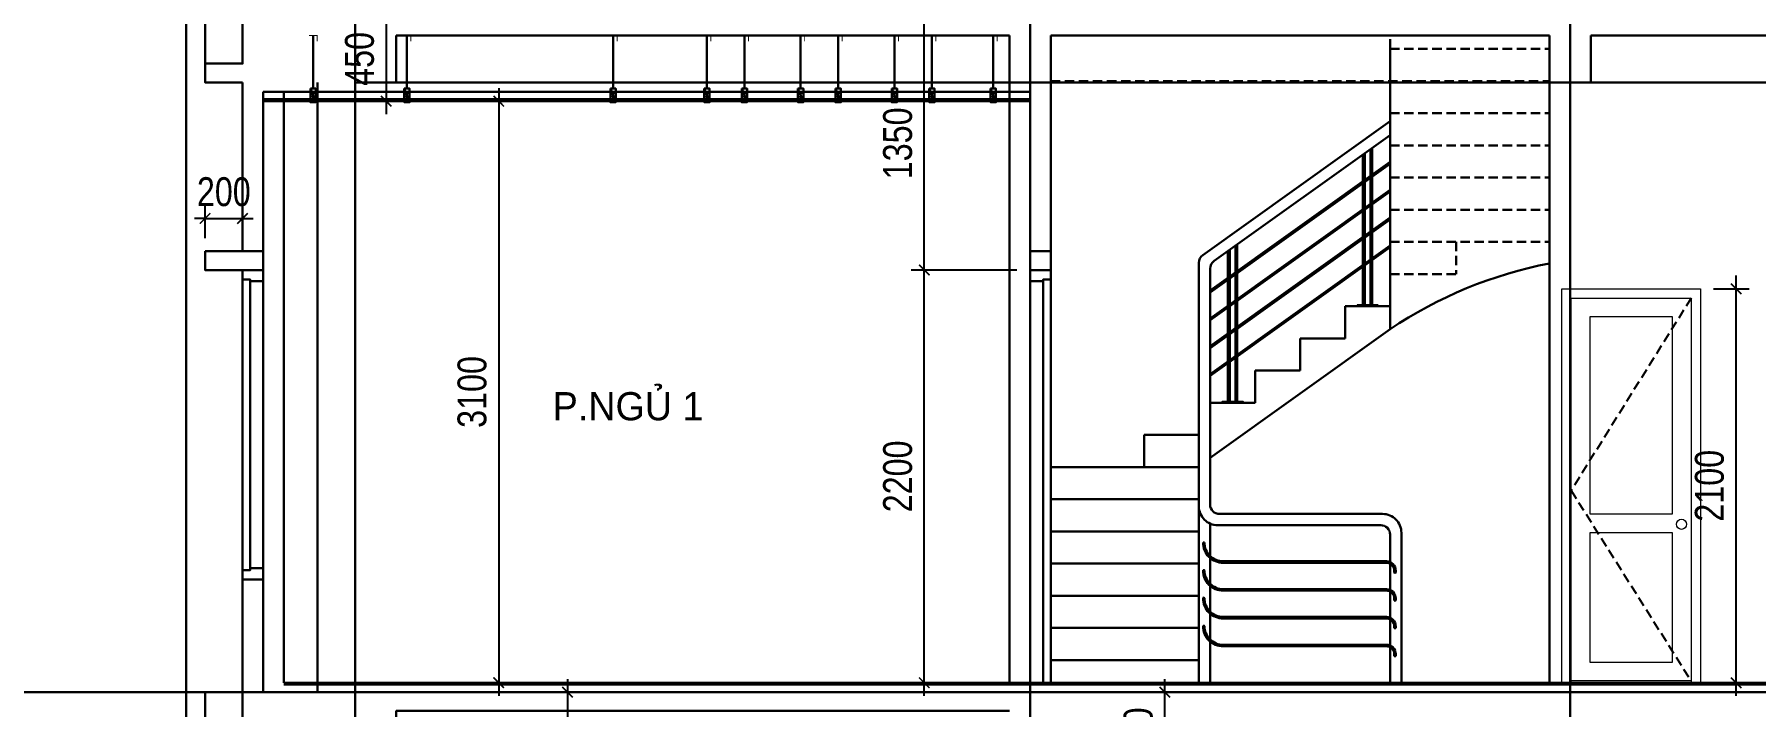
# Model space of a CAD drawing. Header units: millimetres. Extents: x -82962 to 19744, y -138000 to 4535.
# Drawn here: x -39066 to -29887, y -53714 to -50132 of the extents above; entities that cross this region are included whole.
import ezdxf

# ---------------------------------------------------------------- set-up
doc = ezdxf.new("R2010")
doc.units = ezdxf.units.MM
doc.header["$LTSCALE"] = 1000
doc.header["$MEASUREMENT"] = 0
doc.header["$PDMODE"] = 3
doc.linetypes.add('HIDDEN', pattern=[0.375, 0.25, -0.125])
doc.layers.get('0').update_dxf_attribs({"lineweight": 30})
doc.layers.get('DEFPOINTS').update_dxf_attribs({"color": 4, "lineweight": 30})
doc.layers.add('CCA - DOOR', color=34, linetype='Continuous', lineweight=20)
doc.layers.add('THAY', color=4, linetype='Continuous', lineweight=30)
doc.layers.add('net-vatlieu', color=250, linetype='Continuous')
doc.styles.add('A2', font='VnAvantH.TTF')
doc.styles.add('dim', font='arial.ttf', dxfattribs={"width": 0.8})
doc.dimstyles.new('1-100-100', dxfattribs={"dimscale": 0, "dimtxt": 2.2, "dimasz": 0.8, "dimexe": 1, "dimexo": 1, "dimgap": 0.9, "dimtad": 1, "dimdec": 0, "dimzin": 0, "dimdsep": 46, "dimtxsty": 'dim', "dimblk1": 'ARCHTICK', "dimblk2": 'ARCHTICK', "dimsah": 1, "dimcen": 1, "dimdle": 1, "dimclrd": 256, "dimclre": 256, "dimclrt": 1, "dimadec": 0, "dimazin": 0, "dimtfac": 0.0001, "dimtdec": 0, "dimtix": 1, "dimtmove": 2, "dimatfit": 3, "dimldrblk": 'DOT', "dimfxl": 100, "dimtolj": 1, "dimtzin": 0, "dimarcsym": 0})

# ---------------------------------------------------------------- blocks, each defined once
blk = doc.blocks.new('dwc')
at = {"layer": 'CCA - DOOR', "ltscale": 0.2}
blk.add_line((-62556.9, -128371.1), (-63196.9, -128371.1), dxfattribs=at)
for points in [[(-63246.9, -126281.1), (-62506.9, -126281.1), (-62506.9, -128381.1), (-63246.9, -128381.1)], [(-63196.9, -126331.1), (-62556.9, -126331.1), (-62556.9, -128381.1), (-63196.9, -128381.1)], [(-62656.9, -126431.1), (-63096.9, -126431.1), (-63096.9, -127481.1), (-62656.9, -127481.1)], [(-62656.9, -127581.1), (-63096.9, -127581.1), (-63096.9, -128271.1), (-62656.9, -128271.1)]]:
    blk.add_lwpolyline(points, close=True, dxfattribs=at)
blk.add_circle((-62607.8, -127536.5), 26.9, dxfattribs=at)
at = {"layer": 'net-vatlieu', "linetype": 'HIDDEN', "ltscale": 0.2}
blk.add_lwpolyline([(-62556.9, -126331.1), (-63196.9, -127356.1), (-62556.9, -128371.1)], dxfattribs=at)
blk = doc.blocks.new('_ARCHTICK')
at = {"color": 0, "linetype": 'ByBlock', "const_width": 0.15}
blk.add_lwpolyline([(-0.5, -0.5), (0.5, 0.5)], dxfattribs=at)
blk = doc.blocks.new('*D55')
at = {"layer": 'DEFPOINTS', "color": 0, "ltscale": 0.2, "transparency": 16777216}
for p in [(-36841.7, -53637.7), (-36841.7, -54327.7), (-36222.6, -54327.7)]:
    blk.add_point(p, dxfattribs=at)
at = {"layer": 'THAY', "lineweight": -2, "ltscale": 0.2, "transparency": 16777216}
for p, q in [((-36222.6, -53567.7), (-36222.6, -54397.7)), ((-36771.7, -53637.7), (-36152.6, -53637.7)), ((-36771.7, -54327.7), (-36152.6, -54327.7))]:
    blk.add_line(p, q, dxfattribs=at)
at = {"layer": 'THAY', "lineweight": -2, "ltscale": 0.2, "transparency": 16777216, "xscale": 56.00000000000021, "yscale": 56.00000000000021, "zscale": 56.00000000000021}
for p, rotation in [((-36222.6, -53637.7), 90), ((-36222.6, -54327.7), 270)]:
    blk.add_blockref('_ARCHTICK', p, dxfattribs=dict(at, rotation=rotation))
at = {"layer": 'THAY', "color": 1, "ltscale": 0.2, "transparency": 16777216, "insert": (-36364.2, -53982.7), "char_height": 154, "attachment_point": 5, "rotation": 90, "style": 'dim'}
blk.add_mtext('\\A1;690', dxfattribs=at)
blk = doc.blocks.new('_DOT')
at = {"color": 0, "linetype": 'ByBlock', "ltscale": 10}
blk.add_line((-0.5, 0), (-1, 0), dxfattribs=at)
at = {"color": 0, "linetype": 'ByBlock', "ltscale": 10, "const_width": 0.5}
blk.add_lwpolyline([(-0.25, 0, 1), (0.25, 0, 1)], format="xyb", close=True, dxfattribs=at)
blk = doc.blocks.new('*D58')
at = {"layer": 'DEFPOINTS', "color": 0, "ltscale": 0.2, "transparency": 16777216}
for p in [(-34320.1, -51387.7), (-33755.8, -51387.7), (-33865.8, -53587.7)]:
    blk.add_point(p, dxfattribs=at)
at = {"layer": 'THAY', "lineweight": -2, "ltscale": 0.2, "transparency": 16777216}
for p, q in [((-33825.8, -51387.7), (-34390.1, -51387.7)), ((-34320.1, -53657.7), (-34320.1, -51317.7)), ((-33935.8, -53587.7), (-34390.1, -53587.7))]:
    blk.add_line(p, q, dxfattribs=at)
at = {"layer": 'THAY', "lineweight": -2, "ltscale": 0.2, "transparency": 16777216, "xscale": 56.00000000000021, "yscale": 56.00000000000021, "zscale": 56.00000000000021}
for p, rotation in [((-34320.1, -51387.7), 90), ((-34320.1, -53587.7), 270)]:
    blk.add_blockref('_ARCHTICK', p, dxfattribs=dict(at, rotation=rotation))
at = {"layer": 'THAY', "color": 1, "ltscale": 0.2, "transparency": 16777216, "insert": (-34461.7, -52487.7), "char_height": 154, "attachment_point": 5, "rotation": 90, "style": 'dim'}
blk.add_mtext('\\A1;2200', dxfattribs=at)
blk = doc.blocks.new('*D59')
at = {"layer": 'DEFPOINTS', "color": 0, "ltscale": 0.2, "transparency": 16777216}
for p in [(-34320.1, -50037.7), (-33865.8, -50037.7), (-33755.8, -51387.7)]:
    blk.add_point(p, dxfattribs=at)
at = {"layer": 'THAY', "lineweight": -2, "ltscale": 0.2, "transparency": 16777216}
for p, q in [((-34320.1, -51457.7), (-34320.1, -49967.7)), ((-33935.8, -50037.7), (-34390.1, -50037.7)), ((-33825.8, -51387.7), (-34390.1, -51387.7))]:
    blk.add_line(p, q, dxfattribs=at)
at = {"layer": 'THAY', "lineweight": -2, "ltscale": 0.2, "transparency": 16777216, "xscale": 56.00000000000021, "yscale": 56.00000000000021, "zscale": 56.00000000000021}
for p, rotation in [((-34320.1, -50037.7), 90), ((-34320.1, -51387.7), 270)]:
    blk.add_blockref('_ARCHTICK', p, dxfattribs=dict(at, rotation=rotation))
at = {"layer": 'THAY', "color": 1, "ltscale": 0.2, "transparency": 16777216, "insert": (-34461.8, -50712.7), "char_height": 154, "attachment_point": 5, "rotation": 90, "style": 'dim'}
blk.add_mtext('\\A1;1350', dxfattribs=at)
blk = doc.blocks.new('*D425')
at = {"layer": 'DEFPOINTS', "color": 0, "ltscale": 0.2, "transparency": 16777216}
for p in [(-30180.8, -51487.7), (-29991, -51487.7), (-30180.8, -53587.7)]:
    blk.add_point(p, dxfattribs=at)
at = {"layer": 'THAY', "lineweight": -2, "ltscale": 0.2, "transparency": 16777216}
for p, q in [((-30110.8, -51487.7), (-29921, -51487.7)), ((-29991, -53657.7), (-29991, -51417.7)), ((-30110.8, -53587.7), (-29921, -53587.7))]:
    blk.add_line(p, q, dxfattribs=at)
at = {"layer": 'THAY', "lineweight": -2, "ltscale": 0.2, "transparency": 16777216, "xscale": 56.00000000000021, "yscale": 56.00000000000021, "zscale": 56.00000000000021}
for p, rotation in [((-29991, -51487.7), 90), ((-29991, -53587.7), 270)]:
    blk.add_blockref('_ARCHTICK', p, dxfattribs=dict(at, rotation=rotation))
at = {"layer": 'THAY', "color": 1, "ltscale": 0.2, "transparency": 16777216, "insert": (-30132.6, -52537.7), "char_height": 154, "attachment_point": 5, "rotation": 90, "style": 'dim'}
blk.add_mtext('\\A1;2100', dxfattribs=at)
blk = doc.blocks.new('*D1589')
at = {"layer": 'DEFPOINTS', "color": 0, "ltscale": 0.2, "transparency": 16777216}
for p in [(-37047.9, -50037.7), (-37189.9, -50487.7), (-36884.1, -50487.7)]:
    blk.add_point(p, dxfattribs=at)
at = {"layer": 'THAY', "lineweight": -2, "ltscale": 0.2, "transparency": 16777216}
for p, q in [((-37189.9, -49967.7), (-37189.9, -50557.7)), ((-37117.9, -50037.7), (-37259.9, -50037.7)), ((-36954.1, -50487.7), (-37259.9, -50487.7))]:
    blk.add_line(p, q, dxfattribs=at)
at = {"layer": 'THAY', "lineweight": -2, "ltscale": 0.2, "transparency": 16777216, "xscale": 56.00000000000001, "yscale": 56.00000000000001, "zscale": 56.00000000000001}
for p, rotation in [((-37189.9, -50037.7), 90), ((-37189.9, -50487.7), 270)]:
    blk.add_blockref('_ARCHTICK', p, dxfattribs=dict(at, rotation=rotation))
at = {"layer": 'THAY', "color": 1, "ltscale": 0.2, "transparency": 16777216, "insert": (-37331.5, -50262.7), "char_height": 154, "attachment_point": 5, "rotation": 90, "style": 'dim'}
blk.add_mtext('\\A1;450', dxfattribs=at)
blk = doc.blocks.new('*D1590')
at = {"layer": 'DEFPOINTS', "color": 0, "ltscale": 0.2, "transparency": 16777216}
for p in [(-36284.1, -50487.7), (-36589.9, -53587.7), (-36052.3, -53587.7)]:
    blk.add_point(p, dxfattribs=at)
at = {"layer": 'THAY', "lineweight": -2, "ltscale": 0.2, "transparency": 16777216}
for p, q in [((-36589.9, -50417.7), (-36589.9, -53657.7)), ((-36354.1, -50487.7), (-36659.9, -50487.7)), ((-36122.3, -53587.7), (-36659.9, -53587.7))]:
    blk.add_line(p, q, dxfattribs=at)
at = {"layer": 'THAY', "lineweight": -2, "ltscale": 0.2, "transparency": 16777216, "xscale": 56.00000000000001, "yscale": 56.00000000000001, "zscale": 56.00000000000001}
for p, rotation in [((-36589.9, -50487.7), 90), ((-36589.9, -53587.7), 270)]:
    blk.add_blockref('_ARCHTICK', p, dxfattribs=dict(at, rotation=rotation))
at = {"layer": 'THAY', "color": 1, "ltscale": 0.2, "transparency": 16777216, "insert": (-36731.5, -52037.7), "char_height": 154, "attachment_point": 5, "rotation": 90, "style": 'dim'}
blk.add_mtext('\\A1;3100', dxfattribs=at)
blk = doc.blocks.new('*D1601')
at = {"layer": 'DEFPOINTS', "color": 0, "ltscale": 0.2, "transparency": 16777216}
for p in [(-33359.2, -53637.7), (-33037.3, -53637.7), (-33295.2, -54087.7)]:
    blk.add_point(p, dxfattribs=at)
at = {"layer": 'THAY', "lineweight": -2, "ltscale": 0.2, "transparency": 16777216}
for p, q in [((-33037.3, -54157.7), (-33037.3, -53567.7)), ((-33289.2, -53637.7), (-32967.3, -53637.7)), ((-33225.2, -54087.7), (-32967.3, -54087.7))]:
    blk.add_line(p, q, dxfattribs=at)
at = {"layer": 'THAY', "lineweight": -2, "ltscale": 0.2, "transparency": 16777216, "xscale": 56.00000000000001, "yscale": 56.00000000000001, "zscale": 56.00000000000001}
for p, rotation in [((-33037.3, -53637.7), 90), ((-33037.3, -54087.7), 270)]:
    blk.add_blockref('_ARCHTICK', p, dxfattribs=dict(at, rotation=rotation))
at = {"layer": 'THAY', "color": 1, "ltscale": 0.2, "transparency": 16777216, "insert": (-33178.9, -53862.7), "char_height": 154, "attachment_point": 5, "rotation": 90, "style": 'dim'}
blk.add_mtext('\\A1;450', dxfattribs=at)
blk = doc.blocks.new('*D1779')
at = {"layer": 'DEFPOINTS', "color": 0, "ltscale": 0.2, "transparency": 16777216}
for p in [(-37955.8, -51113), (-38155.8, -51287.7), (-37955.8, -51287.7)]:
    blk.add_point(p, dxfattribs=at)
at = {"layer": 'THAY', "lineweight": -2, "ltscale": 0.2, "transparency": 16777216}
for p, q in [((-38155.8, -51113), (-38211.8, -51113)), ((-38155.8, -51217.7), (-38155.8, -51043)), ((-38155.8, -51113), (-37955.8, -51113)), ((-37955.8, -51217.7), (-37955.8, -51043)), ((-37955.8, -51113), (-37899.8, -51113))]:
    blk.add_line(p, q, dxfattribs=at)
at = {"layer": 'THAY', "lineweight": -2, "ltscale": 0.2, "transparency": 16777216, "xscale": 56.00000000000001, "yscale": 56.00000000000001, "zscale": 56.00000000000001}
blk.add_blockref('_ARCHTICK', (-38155.8, -51113), dxfattribs=at)
at = {"layer": 'THAY', "lineweight": -2, "ltscale": 0.2, "transparency": 16777216, "xscale": 56.00000000000001, "yscale": 56.00000000000001, "zscale": 56.00000000000001, "rotation": 180}
blk.add_blockref('_ARCHTICK', (-37955.8, -51113), dxfattribs=at)
at = {"layer": 'THAY', "color": 1, "ltscale": 0.2, "transparency": 16777216, "insert": (-38055.8, -50971.3), "char_height": 154, "attachment_point": 5, "style": 'dim'}
blk.add_mtext('\\A1;200', dxfattribs=at)

msp = doc.modelspace()

# ---------------------------------------------------------------- linework, layer by layer
at = {"layer": 'THAY', "ltscale": 0.01}
for p, q in [((-37355.83216, -57787.67356), (-37355.83216, -42787.80112)), ((-33755.83216, -58517.59486), (-33755.83216, -42787.80112)), ((-30875.83216, -58517.59486), (-30875.83216, -42787.80112))]:
    msp.add_line(p, q, dxfattribs=at)
at = {"layer": 'THAY'}
for p, q in [((-31835.83216, -51703.42107), (-31835.83216, -50157.67356)), ((-30985.83216, -50157.67356), (-30985.83216, -53587.67356)), ((-37555.83216, -53637.67356), (-37555.83216, -50387.67356)), ((-33865.83216, -50387.67356), (-37135.83216, -50387.67356)), ((-33865.83216, -50387.67356), (-33865.83216, -53587.67356)), ((-33645.83216, -50387.67356), (-30985.83216, -50387.67356)), ((-30765.83216, -50387.67356), (-29165.83216, -50387.67356)), ((-37735.83216, -50437.67356), (-37735.83216, -53587.67356)), ((-31835.83216, -50594.81642), (-32834.89406, -51308.43207)), ((-31835.83216, -50668.55064), (-32774.89406, -51339.30914)), ((-31940.83216, -51575.5307), (-31940.83216, -50743.55064)), ((-31930.83216, -51575.5307), (-31930.83216, -50736.40778)), ((-31835.83216, -50812.00746), (-32795.83216, -51497.72175)), ((-31835.83216, -50821.70762), (-32795.83216, -51507.42191)), ((-31980.83216, -51575.5307), (-31980.83216, -50772.12206)), ((-31970.83216, -51575.5307), (-31970.83216, -50764.97921)), ((-31835.83216, -50960.31437), (-32795.83216, -51646.02865)), ((-31835.83216, -50970.01453), (-32795.83216, -51655.72881)), ((-31835.83216, -51108.62127), (-32795.83216, -51794.33556)), ((-31835.83216, -51118.32143), (-32795.83216, -51804.03572)), ((-31835.83216, -51256.92818), (-32795.83216, -51942.64247)), ((-31835.83216, -51266.62834), (-32795.83216, -51952.34262)), ((-32700.83216, -52089.81642), (-32700.83216, -51286.40778)), ((-32690.83216, -52089.81642), (-32690.83216, -51279.26492)), ((-32660.83216, -52089.81642), (-32660.83216, -51257.83635)), ((-32650.83216, -52089.81642), (-32650.83216, -51250.69349)), ((-32075.83216, -51580.5307), (-31835.83216, -51580.5307)), ((-32075.83216, -51751.95928), (-32075.83216, -51580.5307)), ((-31835.83216, -51703.42107), (-32795.83216, -52389.13535)), ((-32315.83216, -51751.95928), (-32075.83216, -51751.95928)), ((-32315.83216, -51923.38785), (-32315.83216, -51751.95928)), ((-32555.83216, -51923.38785), (-32315.83216, -51923.38785)), ((-32555.83216, -52094.81642), (-32555.83216, -51923.38785)), ((-32795.83216, -52094.81642), (-32555.83216, -52094.81642)), ((-33147.74739, -52266.24499), (-32855.83216, -52266.24499)), ((-33147.74739, -52266.24499), (-33147.74739, -52437.67356)), ((-33645.83216, -52437.67356), (-32855.83216, -52437.67356)), ((-33645.83216, -52609.10213), (-32855.83216, -52609.10213)), ((-32855.83216, -52609.10213), (-32855.83216, -53587.67356)), ((-32795.83216, -52739.32508), (-32795.83216, -53587.67356)), ((-32855.83216, -52780.5307), (-33645.83216, -52780.5307)), ((-32833.83216, -52840.36312), (-32825.83216, -52840.36312)), ((-32855.83216, -52951.95928), (-33645.83216, -52951.95928)), ((-32855.83216, -53123.38785), (-33645.83216, -53123.38785)), ((-32855.83216, -53294.81642), (-33645.83216, -53294.81642)), ((-32855.83216, -53466.24499), (-33645.83216, -53466.24499))]:
    msp.add_line(p, q, dxfattribs=at)
at = {"layer": 'THAY', "linetype": 'HIDDEN', "ltscale": 0.2}
for p, q in [((-31835.83216, -50209.10213), (-30985.83216, -50209.10213)), ((-33645.83216, -50380.5307), (-30985.83216, -50380.5307)), ((-31835.83216, -50551.95928), (-30985.83216, -50551.95928)), ((-31835.83216, -50723.38785), (-30985.83216, -50723.38785)), ((-31835.83216, -50894.81642), (-30985.83216, -50894.81642)), ((-31835.83216, -51066.24499), (-30985.83216, -51066.24499)), ((-31835.83216, -51237.67356), (-30985.83216, -51237.67356)), ((-31483.91692, -51237.67356), (-31483.91692, -51409.10213)), ((-31835.83216, -51409.10213), (-31483.91692, -51409.10213)), ((-31835.83216, -51409.10213), (-31483.91692, -51409.10213))]:
    msp.add_line(p, q, dxfattribs=at)
at = {"layer": 'THAY', "linetype": 'Continuous'}
for p, q in [((-37955.83216, -50387.67356), (-37955.83216, -51287.67356)), ((-37845.83216, -50437.67356), (-37845.83216, -51287.67356))]:
    msp.add_line(p, q, dxfattribs=at)
at = {"layer": 'THAY', "ltscale": 0.2}
for p, q in [((-37593.95318, -50420.33919), (-37565.24035, -50493.27335)), ((-37093.95318, -50420.33919), (-37065.24035, -50493.27335)), ((-35993.95318, -50420.33919), (-35965.24035, -50493.27335)), ((-35493.95318, -50420.33919), (-35465.24035, -50493.27335)), ((-35293.95318, -50420.33919), (-35265.24035, -50493.27335)), ((-34993.95318, -50420.33919), (-34965.24035, -50493.27335)), ((-34793.95318, -50420.33919), (-34765.24035, -50493.27335)), ((-34493.95318, -50420.33919), (-34465.24035, -50493.27335)), ((-34293.95318, -50420.33919), (-34265.24035, -50493.27335)), ((-33966.962, -50420.33919), (-33938.24917, -50493.27335)), ((-37955.83216, -51437.67356), (-37955.83216, -52987.67356)), ((-37915.83216, -51447.67356), (-37915.83216, -52977.67356)), ((-37845.83216, -51447.67356), (-37845.83216, -52977.67356)), ((-33755.83216, -51447.67356), (-33755.83216, -53587.67356)), ((-33685.83216, -51447.67356), (-33685.83216, -53587.67356)), ((-33645.83216, -51437.67356), (-33645.83216, -53587.67356)), ((-30765.83216, -53637.67356), (-29165.83216, -53637.67356))]:
    msp.add_line(p, q, dxfattribs=at)
at = {"layer": 'THAY'}
for points in [[(-37955.83216, -43187.67356), (-38255.83216, -43187.67356), (-38255.83216, -53987.67356)], [(-31805.83216, -53138.67003), (-31805.83216, -53148.37019)], [(-31805.83216, -53138.67003), (-31805.83216, -53148.37019)], [(-31805.83216, -53286.97694), (-31805.83216, -53296.67709)], [(-31805.83216, -53286.97694), (-31805.83216, -53296.67709)], [(-31805.83216, -53286.97694), (-31805.83216, -53296.67709)], [(-31805.83216, -53286.97694), (-31805.83216, -53296.67709)], [(-31805.83216, -53435.28384), (-31805.83216, -53444.984)], [(-31805.83216, -53435.28384), (-31805.83216, -53444.984)], [(-31805.83216, -53435.28384), (-31805.83216, -53444.984)], [(-31805.83216, -53435.28384), (-31805.83216, -53444.984)], [(-31805.83216, -53435.28384), (-31805.83216, -53444.984)], [(-31805.83216, -53435.28384), (-31805.83216, -53444.984)]]:
    msp.add_lwpolyline(points, dxfattribs=at)
at = {"layer": 'THAY', "ltscale": 0.2}
for points in [[(-38155.83216, -50287.67356), (-37955.83216, -50287.67356), (-37955.83216, -50037.67356), (-38155.83216, -50037.67356)], [(-37593.95318, -50420.33919), (-37565.24035, -50420.33919), (-37565.24035, -50493.27335), (-37593.95318, -50493.27335)], [(-37093.95318, -50420.33919), (-37065.24035, -50420.33919), (-37065.24035, -50493.27335), (-37093.95318, -50493.27335)], [(-35993.95318, -50420.33919), (-35965.24035, -50420.33919), (-35965.24035, -50493.27335), (-35993.95318, -50493.27335)], [(-35493.95318, -50420.33919), (-35465.24035, -50420.33919), (-35465.24035, -50493.27335), (-35493.95318, -50493.27335)], [(-35293.95318, -50420.33919), (-35265.24035, -50420.33919), (-35265.24035, -50493.27335), (-35293.95318, -50493.27335)], [(-34993.95318, -50420.33919), (-34965.24035, -50420.33919), (-34965.24035, -50493.27335), (-34993.95318, -50493.27335)], [(-34793.95318, -50420.33919), (-34765.24035, -50420.33919), (-34765.24035, -50493.27335), (-34793.95318, -50493.27335)], [(-34493.95318, -50420.33919), (-34465.24035, -50420.33919), (-34465.24035, -50493.27335), (-34493.95318, -50493.27335)], [(-34293.95318, -50420.33919), (-34265.24035, -50420.33919), (-34265.24035, -50493.27335), (-34293.95318, -50493.27335)], [(-33966.962, -50420.33919), (-33938.24917, -50420.33919), (-33938.24917, -50493.27335), (-33966.962, -50493.27335)], [(-37955.83216, -53637.67356), (-37845.83216, -53637.67356), (-37845.83216, -53037.67356), (-37955.83216, -53037.67356)], [(-38155.83216, -53887.67356), (-37955.83216, -53887.67356), (-37955.83216, -53637.67356), (-38155.83216, -53637.67356)]]:
    msp.add_lwpolyline(points, close=True, dxfattribs=at)
at = {"layer": 'THAY', "ltscale": 0.5}
for points in [[(-30765.83216, -50037.67356), (-37355.83216, -50037.67356), (-37355.83216, -50387.67356), (-37135.83216, -50387.67356), (-37135.83216, -50137.67356)], [(-37135.83216, -50137.67356), (-33865.83216, -50137.67356)], [(-33865.83216, -50137.67356), (-33865.83216, -50387.67356), (-33645.83216, -50387.67356), (-33645.83216, -50137.67356)], [(-33645.83216, -50137.67356), (-30985.83216, -50137.67356)], [(-30985.83216, -50137.67356), (-30985.83216, -50387.67356), (-30765.83216, -50387.67356), (-30765.83216, -50137.67356)], [(-30765.83216, -50137.67356), (-29165.83216, -50137.67356)], [(-37955.83216, -50387.67356), (-38155.83216, -50387.67356), (-38155.83216, -50287.67356), (-37955.83216, -50287.67356)], [(-37845.83216, -50487.67356), (-33755.83216, -50487.67356)], [(-37735.83216, -53587.67356), (-25965.83216, -53587.67356)], [(-37735.83216, -53597.67356), (-25965.83216, -53597.67356)], [(-30765.83216, -53637.67356), (-37355.83216, -53637.67356), (-37355.83216, -53987.67356), (-37135.83216, -53987.67356), (-37135.83216, -53737.67356), (-33865.83216, -53737.67356)], [(-29165.83216, -53637.67356), (-30765.83216, -53637.67356)]]:
    msp.add_lwpolyline(points, dxfattribs=at)
at = {"layer": 'THAY', "ltscale": 0.2, "const_width": 5}
for points in [[(-37600.96323, -50137.67356), (-37558.2303, -50137.67356), (-37558.2303, -50169.52228)], [(-37100.96323, -50137.67356), (-37058.2303, -50137.67356), (-37058.2303, -50169.52228)], [(-36000.96323, -50137.67356), (-35958.2303, -50137.67356), (-35958.2303, -50169.52228)], [(-35500.96323, -50137.67356), (-35458.2303, -50137.67356), (-35458.2303, -50169.52228)], [(-35300.96323, -50137.67356), (-35258.2303, -50137.67356), (-35258.2303, -50169.52228)], [(-35000.96323, -50137.67356), (-34958.2303, -50137.67356), (-34958.2303, -50169.52228)], [(-34800.96323, -50137.67356), (-34758.2303, -50137.67356), (-34758.2303, -50169.52228)], [(-34500.96323, -50137.67356), (-34458.2303, -50137.67356), (-34458.2303, -50169.52228)], [(-34300.96323, -50137.67356), (-34258.2303, -50137.67356), (-34258.2303, -50169.52228)], [(-33973.97205, -50137.67356), (-33931.23912, -50137.67356), (-33931.23912, -50169.52228)], [(-37599.73994, -50437.67356), (-37564.459, -50437.67356), (-37599.73994, -50477.67356), (-37565.22621, -50477.67356)], [(-37099.73994, -50437.67356), (-37064.459, -50437.67356), (-37099.73994, -50477.67356), (-37065.22621, -50477.67356)], [(-35999.73994, -50437.67356), (-35964.459, -50437.67356), (-35999.73994, -50477.67356), (-35965.22621, -50477.67356)], [(-35499.73994, -50437.67356), (-35464.459, -50437.67356), (-35499.73994, -50477.67356), (-35465.22621, -50477.67356)], [(-35299.73994, -50437.67356), (-35264.459, -50437.67356), (-35299.73994, -50477.67356), (-35265.22621, -50477.67356)], [(-34999.73994, -50437.67356), (-34964.459, -50437.67356), (-34999.73994, -50477.67356), (-34965.22621, -50477.67356)], [(-34799.73994, -50437.67356), (-34764.459, -50437.67356), (-34799.73994, -50477.67356), (-34765.22621, -50477.67356)], [(-34499.73994, -50437.67356), (-34464.459, -50437.67356), (-34499.73994, -50477.67356), (-34465.22621, -50477.67356)], [(-34299.73994, -50437.67356), (-34264.459, -50437.67356), (-34299.73994, -50477.67356), (-34265.22621, -50477.67356)], [(-33972.74876, -50437.67356), (-33937.46782, -50437.67356), (-33972.74876, -50477.67356), (-33938.23503, -50477.67356)]]:
    msp.add_lwpolyline(points, dxfattribs=at)
at = {"layer": 'THAY', "ltscale": 0.2}
for points in [[(-37579.59676, -50137.67356), (-37579.59676, -50420.33919)], [(-37079.59676, -50137.67356), (-37079.59676, -50420.33919)], [(-35979.59676, -50137.67356), (-35979.59676, -50420.33919)], [(-35479.59676, -50137.67356), (-35479.59676, -50420.33919)], [(-35279.59676, -50137.67356), (-35279.59676, -50420.33919)], [(-34979.59676, -50137.67356), (-34979.59676, -50420.33919)], [(-34779.59676, -50137.67356), (-34779.59676, -50420.33919)], [(-34479.59676, -50137.67356), (-34479.59676, -50420.33919)], [(-34279.59676, -50137.67356), (-34279.59676, -50420.33919)], [(-33952.60559, -50137.67356), (-33952.60559, -50420.33919)], [(-37845.83216, -50437.67356), (-33755.83216, -50437.67356)], [(-37845.83216, -50477.67356), (-33755.83216, -50477.67356)], [(-37579.59676, -50493.27335), (-37579.59676, -50437.67356)], [(-37079.59676, -50493.27335), (-37079.59676, -50437.67356)], [(-35979.59676, -50493.27335), (-35979.59676, -50437.67356)], [(-35479.59676, -50493.27335), (-35479.59676, -50437.67356)], [(-35279.59676, -50493.27335), (-35279.59676, -50437.67356)], [(-34979.59676, -50493.27335), (-34979.59676, -50437.67356)], [(-34779.59676, -50493.27335), (-34779.59676, -50437.67356)], [(-34479.59676, -50493.27335), (-34479.59676, -50437.67356)], [(-34279.59676, -50493.27335), (-34279.59676, -50437.67356)], [(-33952.60559, -50493.27335), (-33952.60559, -50437.67356)]]:
    msp.add_lwpolyline(points, dxfattribs=at)
at = {"layer": 'THAY', "linetype": 'Continuous'}
msp.add_lwpolyline([(-33755.83216, -51287.67356), (-33645.83216, -51287.67356), (-33645.83216, -50387.67356), (-33755.83216, -50387.67356)], close=True, dxfattribs=at)
at = {"layer": 'THAY', "ltscale": 0.5}
for points in [[(-38155.83216, -51287.67356), (-37845.83216, -51287.67356), (-37845.83216, -51387.67356), (-38155.83216, -51387.67356)], [(-33645.83216, -51287.67356), (-33755.83216, -51287.67356), (-33755.83216, -51387.67356), (-33645.83216, -51387.67356)]]:
    msp.add_lwpolyline(points, close=True, dxfattribs=at)
at = {"layer": 'THAY', "linetype": 'ByBlock'}
for points in [[(-37845.83216, -51387.67356), (-37845.83216, -51447.67356), (-37915.83216, -51447.67356), (-37915.83216, -51437.67356), (-37955.83216, -51437.67356), (-37955.83216, -51387.67356)], [(-33755.83216, -51387.67356), (-33755.83216, -51447.67356), (-33685.83216, -51447.67356), (-33685.83216, -51437.67356), (-33645.83216, -51437.67356), (-33645.83216, -51387.67356)], [(-37845.83216, -53037.67356), (-37845.83216, -52977.67356), (-37915.83216, -52977.67356), (-37915.83216, -52987.67356), (-37955.83216, -52987.67356), (-37955.83216, -53037.67356)]]:
    msp.add_lwpolyline(points, close=True, dxfattribs=at)
at = {"layer": 'THAY'}
for points in [[(-32855.83216, -51349.11874), (-32855.83216, -52647.67356, 0.4142135624), (-32755.83216, -52747.67356), (-31885.83216, -52747.67356, -0.4142135624), (-31835.83216, -52797.67356), (-31835.83216, -53587.67356)], [(-32795.83216, -51379.99582), (-32795.83216, -52637.67356, 0.4142135624), (-32745.83216, -52687.67356), (-31875.83216, -52687.67356, -0.4142135624), (-31775.83216, -52787.67356), (-31775.83216, -53587.67356)], [(-32833.83216, -52840.36312, 0.4142135624), (-32725.83216, -52948.36312), (-31855.83216, -52948.36312, -0.4142135624), (-31813.83216, -52990.36312), (-31813.83216, -53000.06328)], [(-32825.83216, -52840.36312, 0.4142135624), (-32725.83216, -52940.36312), (-31855.83216, -52940.36312, -0.4142135624), (-31805.83216, -52990.36312), (-31805.83216, -53000.06328)], [(-32833.83216, -52988.67003, 0.4142135624), (-32725.83216, -53096.67003), (-31855.83216, -53096.67003, -0.4142135624), (-31813.83216, -53138.67003), (-31813.83216, -53148.37019)], [(-32825.83216, -52988.67003, 0.4142135624), (-32725.83216, -53088.67003), (-31855.83216, -53088.67003, -0.4142135624), (-31805.83216, -53138.67003), (-31805.83216, -53148.37019)], [(-32833.83216, -53136.97694, 0.4142135624), (-32725.83216, -53244.97694), (-31855.83216, -53244.97694, -0.4142135624), (-31813.83216, -53286.97694), (-31813.83216, -53296.67709)], [(-32825.83216, -53136.97694, 0.4142135624), (-32725.83216, -53236.97694), (-31855.83216, -53236.97694, -0.4142135624), (-31805.83216, -53286.97694), (-31805.83216, -53296.67709)], [(-32833.83216, -53285.28384, 0.4142135624), (-32725.83216, -53393.28384), (-31855.83216, -53393.28384, -0.4142135624), (-31813.83216, -53435.28384), (-31813.83216, -53444.984)], [(-32825.83216, -53285.28384, 0.4142135624), (-32725.83216, -53385.28384), (-31855.83216, -53385.28384, -0.4142135624), (-31805.83216, -53435.28384), (-31805.83216, -53444.984)]]:
    msp.add_lwpolyline(points, format="xyb", dxfattribs=at)
for points in [[(-32010.83216, -51580.5307), (-31900.83216, -51580.5307), (-31900.83216, -51575.5307), (-32010.83216, -51575.5307)], [(-32730.83216, -52094.81642), (-32620.83216, -52094.81642), (-32620.83216, -52089.81642), (-32730.83216, -52089.81642)]]:
    msp.add_lwpolyline(points, close=True, dxfattribs=at)
at = {"layer": 'THAY', "ltscale": 0.01}
msp.add_lwpolyline([(-41920.6547, -53637.67356), (-23821.57875, -53637.67356)], dxfattribs=at)
at = {"layer": 'THAY'}
for centre, radius, start, end in [((-32805.83216, -51349.11874), 50, 125.537677792, 180), ((-32745.83216, -51379.99582), 50, 125.537677792, 180), ((-30544.87846, -53624.3453), 2314.41383, 100.983424281, 123.903003705), ((-32829.83216, -52991.41915), 4.85362, 34.499948749, 145.500051251), ((-31809.83216, -52997.4525), 4.77663, 213.13230354, 326.86769646), ((-32829.83216, -53137.68545), 4.06226, 10.04449369, 169.95550631), ((-31809.83216, -53144.79498), 5.3649, 221.790423075, 318.209576925), ((-32829.83216, -53288.24264), 4.97539, 36.490345274, 143.509654726), ((-31809.83216, -53252.51866), 44.33923, 264.824106908, 275.175893092), ((-31809.83216, -53439.90669), 6.46367, 231.768294445, 308.231705555)]:
    msp.add_arc(centre, radius, start, end, dxfattribs=at)

# ---------------------------------------------------------------- block references
msp.add_blockref('dwc', (32326.03721, 74793.4341), dxfattribs=at)

# ---------------------------------------------------------------- texts
at = {"layer": 'THAY', "style": 'A2'}
msp.add_text('p.ngñ 1', height=150.286865, dxfattribs=at).set_placement((-36301.85987, -52188.81581))

# ---------------------------------------------------------------- dimensions: what is measured, and where the dimension line sits
at = {"layer": 'THAY', "ltscale": 0.2}
for base, p1, p2, picture, middle in [((-37189.85868, -50487.67356), (-37047.88889, -50037.67356), (-36884.05458, -50487.67356), '*D1589', (-37331.48693, -50262.67356)), ((-34320.10214, -50037.67356), (-33755.83216, -51387.67356), (-33865.83216, -50037.67356), '*D59', (-34461.7829, -50712.67356)), ((-36589.85868, -53587.67356), (-36284.05458, -50487.67356), (-36052.33, -53587.67356), '*D1590', (-36731.53945, -52037.67356)), ((-34320.10214, -51387.67356), (-33865.83216, -53587.67356), (-33755.83216, -51387.67356), '*D58', (-34461.73038, -52487.67356)), ((-29991.01374, -51487.67356), (-30180.83216, -53587.67356), (-30180.83216, -51487.67356), '*D425', (-30132.64198, -52537.67356)), ((-36222.59588, -54327.67356), (-36841.69608, -53637.67356), (-36841.69608, -54327.67356), '*D55', (-36364.22412, -53982.67356)), ((-33037.29938, -53637.67356), (-33295.24021, -54087.67356), (-33359.24237, -53637.67356), '*D1601', (-33178.92762, -53862.67356))]:
    dim = msp.add_linear_dim(base=base, p1=p1, p2=p2, angle=90, dimstyle='1-100-100', override={"dimscale": 70}, dxfattribs=at)
    dim.commit()
    dim.dimension.update_dxf_attribs({"geometry": picture, "text_midpoint": middle})
dim = msp.add_linear_dim(base=(-37955.83216, -51112.97565), p1=(-38155.83216, -51287.67356), p2=(-37955.83216, -51287.67356), dimstyle='1-100-100', override={"dimscale": 70}, dxfattribs=at)
dim.commit()
dim.dimension.update_dxf_attribs({"geometry": '*D1779', "text_midpoint": (-38055.83216, -50971.34741)})

doc.saveas('drawing.dxf')
